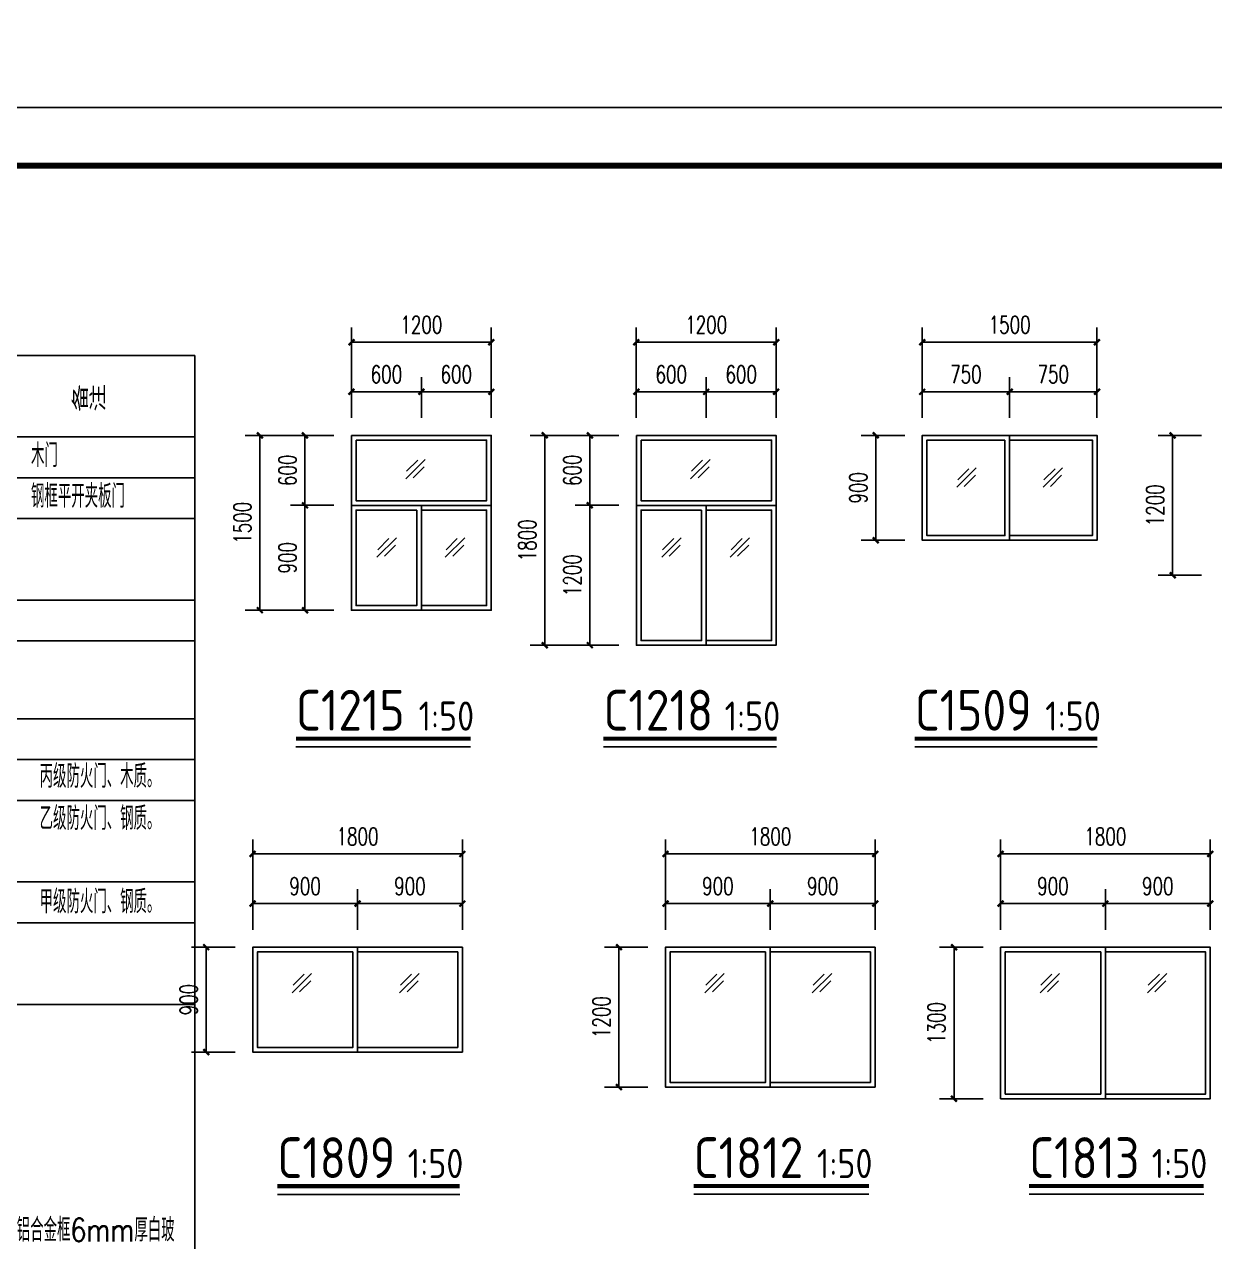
# Model space of a CAD drawing. Extents: x -4747 to 1060961, y -766984 to 396631.
# Drawn here: x 461688 to 471905, y -342545 to -332102 of the extents above; entities that cross this region are included whole.
import ezdxf

# ---------------------------------------------------------------- set-up
doc = ezdxf.new("R2010")
doc.units = 0
doc.header["$LTSCALE"] = 1000
doc.header["$MEASUREMENT"] = 0
doc.linetypes.add('SOLID', pattern=[0])
doc.layers.get('0').update_dxf_attribs({"linetype": 'CONTINUOUS'})
doc.layers.get('DEFPOINTS').update_dxf_attribs({"linetype": 'CONTINUOUS'})
for name, color, linetype in [('COLUMN', 9, 'CONTINUOUS'), ('DIM_SYMB', 3, 'CONTINUOUS'), ('F', 251, 'CONTINUOUS'), ('PUB_DIM', 3, 'CONTINUOUS'), ('PUB_TAB', 7, 'CONTINUOUS'), ('PUB_TEXT', 7, 'CONTINUOUS'), ('PUB_TITLE', 4, 'CONTINUOUS'), ('窗户', 140, 'CONTINUOUS')]:
    doc.layers.add(name, color=color, linetype=linetype)
doc.styles.add('DIM_FONT', font='SIMPLEX', dxfattribs={"width": 0.7, "bigfont": 'GBCBIG'})
doc.styles.add('HD', font='TXT.shx', dxfattribs={"width": 0.8, "bigfont": '@@hztxt.shx'})
doc.styles.add('HZTXT', font='txt.shx', dxfattribs={"bigfont": 'gbcbig.shx'})
doc.styles.get("Standard").update_dxf_attribs({"font": 'gbenor.shx', "bigfont": 'gbcbig.shx'})
doc.dimstyles.new('DIMN50', dxfattribs={"dimscale": 0.5, "dimtxt": 300, "dimasz": 100, "dimexe": 250, "dimexo": 300, "dimgap": 150, "dimtad": 1, "dimdec": 0, "dimzin": 0, "dimtxsty": 'DIM_FONT', "dimblk": 'ARCHTICK', "dimcen": 0.09, "dimclrt": 7, "dimazin": 3, "dimtfac": 1, "dimtdec": 0, "dimtix": 1, "dimtmove": 0, "dimatfit": 3, "dimtolj": 1, "dimtzin": 0})

# ---------------------------------------------------------------- blocks, each defined once
blk = doc.blocks.new('_ARCHTICK')
at = {"color": 0, "linetype": 'BYBLOCK', "const_width": 0.4}
blk.add_lwpolyline([(-0.5, -0.5), (0.5, 0.5)], dxfattribs=at)
blk = doc.blocks.new('*D245')
at = {"layer": 'DEFPOINTS', "color": 0}
for p in [(469668, -340019), (470067, -340019), (470067, -341319)]:
    blk.add_point(p, dxfattribs=at)
at = {"layer": 'PUB_DIM', "color": 0}
for p, q in [((469917, -340019), (469543, -340019)), ((469668, -341319), (469668, -340019)), ((469917, -341319), (469543, -341319))]:
    blk.add_line(p, q, dxfattribs=at)
at = {"layer": 'PUB_DIM', "color": 0, "xscale": 50, "yscale": 50, "zscale": 50}
for p, rotation in [((469668, -340019), 90), ((469668, -341319), 270)]:
    blk.add_blockref('_ARCHTICK', p, dxfattribs=dict(at, rotation=rotation))
at = {"layer": 'PUB_DIM', "color": 7, "insert": (469518, -340669), "char_height": 150, "attachment_point": 5, "rotation": 90, "style": 'DIM_FONT'}
blk.add_mtext('\\A1;1300', dxfattribs=at)
blk = doc.blocks.new('*D246')
at = {"layer": 'DEFPOINTS', "color": 0}
for p in [(471867, -339219), (470067, -340019), (471867, -340019)]:
    blk.add_point(p, dxfattribs=at)
at = {"layer": 'PUB_DIM', "color": 0}
for p, q in [((470067, -339869), (470067, -339094)), ((471867, -339869), (471867, -339094)), ((470067, -339219), (471867, -339219))]:
    blk.add_line(p, q, dxfattribs=at)
at = {"layer": 'PUB_DIM', "color": 0, "xscale": 50, "yscale": 50, "zscale": 50, "rotation": 180}
blk.add_blockref('_ARCHTICK', (470067, -339219), dxfattribs=at)
at = {"layer": 'PUB_DIM', "color": 0, "xscale": 50, "yscale": 50, "zscale": 50}
blk.add_blockref('_ARCHTICK', (471867, -339219), dxfattribs=at)
at = {"layer": 'PUB_DIM', "color": 7, "insert": (470967, -339069), "char_height": 150, "attachment_point": 5, "style": 'DIM_FONT'}
blk.add_mtext('\\A1;1800', dxfattribs=at)
blk = doc.blocks.new('*D247')
at = {"layer": 'DEFPOINTS', "color": 0}
for p in [(470967, -339645), (470067, -340019), (470967, -340019)]:
    blk.add_point(p, dxfattribs=at)
at = {"layer": 'PUB_DIM', "color": 0}
for p, q in [((470067, -339869), (470067, -339520)), ((470967, -339869), (470967, -339520)), ((470067, -339645), (470967, -339645))]:
    blk.add_line(p, q, dxfattribs=at)
at = {"layer": 'PUB_DIM', "color": 0, "xscale": 50, "yscale": 50, "zscale": 50, "rotation": 180}
blk.add_blockref('_ARCHTICK', (470067, -339645), dxfattribs=at)
at = {"layer": 'PUB_DIM', "color": 0, "xscale": 50, "yscale": 50, "zscale": 50}
blk.add_blockref('_ARCHTICK', (470967, -339645), dxfattribs=at)
at = {"layer": 'PUB_DIM', "color": 7, "insert": (470517, -339495), "char_height": 150, "attachment_point": 5, "style": 'DIM_FONT'}
blk.add_mtext('\\A1;900', dxfattribs=at)
blk = doc.blocks.new('*D248')
at = {"layer": 'DEFPOINTS', "color": 0}
for p in [(471867, -339645), (470967, -340019), (471867, -340019)]:
    blk.add_point(p, dxfattribs=at)
at = {"layer": 'PUB_DIM', "color": 0}
for p, q in [((470967, -339869), (470967, -339520)), ((471867, -339869), (471867, -339520)), ((470967, -339645), (471867, -339645))]:
    blk.add_line(p, q, dxfattribs=at)
at = {"layer": 'PUB_DIM', "color": 0, "xscale": 50, "yscale": 50, "zscale": 50, "rotation": 180}
blk.add_blockref('_ARCHTICK', (470967, -339645), dxfattribs=at)
at = {"layer": 'PUB_DIM', "color": 0, "xscale": 50, "yscale": 50, "zscale": 50}
blk.add_blockref('_ARCHTICK', (471867, -339645), dxfattribs=at)
at = {"layer": 'PUB_DIM', "color": 7, "insert": (471417, -339495), "char_height": 150, "attachment_point": 5, "style": 'DIM_FONT'}
blk.add_mtext('\\A1;900', dxfattribs=at)
blk = doc.blocks.new('*D255')
at = {"layer": 'DEFPOINTS', "color": 0}
for p in [(466792, -340019), (467191, -340019), (467191, -341219)]:
    blk.add_point(p, dxfattribs=at)
at = {"layer": 'PUB_DIM', "color": 0}
for p, q in [((467041, -340019), (466667, -340019)), ((466792, -341219), (466792, -340019)), ((467041, -341219), (466667, -341219))]:
    blk.add_line(p, q, dxfattribs=at)
at = {"layer": 'PUB_DIM', "color": 0, "xscale": 50, "yscale": 50, "zscale": 50}
for p, rotation in [((466792, -340019), 90), ((466792, -341219), 270)]:
    blk.add_blockref('_ARCHTICK', p, dxfattribs=dict(at, rotation=rotation))
at = {"layer": 'PUB_DIM', "color": 7, "insert": (466642, -340619), "char_height": 150, "attachment_point": 5, "rotation": 90, "style": 'DIM_FONT'}
blk.add_mtext('\\A1;1200', dxfattribs=at)
blk = doc.blocks.new('*D256')
at = {"layer": 'DEFPOINTS', "color": 0}
for p in [(468991, -339219), (467191, -340019), (468991, -340019)]:
    blk.add_point(p, dxfattribs=at)
at = {"layer": 'PUB_DIM', "color": 0}
for p, q in [((467191, -339869), (467191, -339094)), ((468991, -339869), (468991, -339094)), ((467191, -339219), (468991, -339219))]:
    blk.add_line(p, q, dxfattribs=at)
at = {"layer": 'PUB_DIM', "color": 0, "xscale": 50, "yscale": 50, "zscale": 50, "rotation": 180}
blk.add_blockref('_ARCHTICK', (467191, -339219), dxfattribs=at)
at = {"layer": 'PUB_DIM', "color": 0, "xscale": 50, "yscale": 50, "zscale": 50}
blk.add_blockref('_ARCHTICK', (468991, -339219), dxfattribs=at)
at = {"layer": 'PUB_DIM', "color": 7, "insert": (468091, -339069), "char_height": 150, "attachment_point": 5, "style": 'DIM_FONT'}
blk.add_mtext('\\A1;1800', dxfattribs=at)
blk = doc.blocks.new('*D257')
at = {"layer": 'DEFPOINTS', "color": 0}
for p in [(468091, -339645), (467191, -340019), (468091, -340019)]:
    blk.add_point(p, dxfattribs=at)
at = {"layer": 'PUB_DIM', "color": 0}
for p, q in [((467191, -339869), (467191, -339520)), ((468091, -339869), (468091, -339520)), ((467191, -339645), (468091, -339645))]:
    blk.add_line(p, q, dxfattribs=at)
at = {"layer": 'PUB_DIM', "color": 0, "xscale": 50, "yscale": 50, "zscale": 50, "rotation": 180}
blk.add_blockref('_ARCHTICK', (467191, -339645), dxfattribs=at)
at = {"layer": 'PUB_DIM', "color": 0, "xscale": 50, "yscale": 50, "zscale": 50}
blk.add_blockref('_ARCHTICK', (468091, -339645), dxfattribs=at)
at = {"layer": 'PUB_DIM', "color": 7, "insert": (467641, -339495), "char_height": 150, "attachment_point": 5, "style": 'DIM_FONT'}
blk.add_mtext('\\A1;900', dxfattribs=at)
blk = doc.blocks.new('*D258')
at = {"layer": 'DEFPOINTS', "color": 0}
for p in [(468991, -339645), (468091, -340019), (468991, -340019)]:
    blk.add_point(p, dxfattribs=at)
at = {"layer": 'PUB_DIM', "color": 0}
for p, q in [((468091, -339869), (468091, -339520)), ((468991, -339869), (468991, -339520)), ((468091, -339645), (468991, -339645))]:
    blk.add_line(p, q, dxfattribs=at)
at = {"layer": 'PUB_DIM', "color": 0, "xscale": 50, "yscale": 50, "zscale": 50, "rotation": 180}
blk.add_blockref('_ARCHTICK', (468091, -339645), dxfattribs=at)
at = {"layer": 'PUB_DIM', "color": 0, "xscale": 50, "yscale": 50, "zscale": 50}
blk.add_blockref('_ARCHTICK', (468991, -339645), dxfattribs=at)
at = {"layer": 'PUB_DIM', "color": 7, "insert": (468541, -339495), "char_height": 150, "attachment_point": 5, "style": 'DIM_FONT'}
blk.add_mtext('\\A1;900', dxfattribs=at)
blk = doc.blocks.new('*D259')
at = {"layer": 'DEFPOINTS', "color": 0}
for p in [(463249, -340019), (463648, -340019), (463648, -340919)]:
    blk.add_point(p, dxfattribs=at)
at = {"layer": 'PUB_DIM', "color": 0}
for p, q in [((463498, -340019), (463124, -340019)), ((463249, -340919), (463249, -340019)), ((463498, -340919), (463124, -340919))]:
    blk.add_line(p, q, dxfattribs=at)
at = {"layer": 'PUB_DIM', "color": 0, "xscale": 50, "yscale": 50, "zscale": 50}
for p, rotation in [((463249, -340019), 90), ((463249, -340919), 270)]:
    blk.add_blockref('_ARCHTICK', p, dxfattribs=dict(at, rotation=rotation))
at = {"layer": 'PUB_DIM', "color": 7, "insert": (463099, -340469), "char_height": 150, "attachment_point": 5, "rotation": 90, "style": 'DIM_FONT'}
blk.add_mtext('\\A1;900', dxfattribs=at)
blk = doc.blocks.new('*D260')
at = {"layer": 'DEFPOINTS', "color": 0}
for p in [(465448, -339219), (463648, -340019), (465448, -340019)]:
    blk.add_point(p, dxfattribs=at)
at = {"layer": 'PUB_DIM', "color": 0}
for p, q in [((463648, -339869), (463648, -339094)), ((465448, -339869), (465448, -339094)), ((463648, -339219), (465448, -339219))]:
    blk.add_line(p, q, dxfattribs=at)
at = {"layer": 'PUB_DIM', "color": 0, "xscale": 50, "yscale": 50, "zscale": 50, "rotation": 180}
blk.add_blockref('_ARCHTICK', (463648, -339219), dxfattribs=at)
at = {"layer": 'PUB_DIM', "color": 0, "xscale": 50, "yscale": 50, "zscale": 50}
blk.add_blockref('_ARCHTICK', (465448, -339219), dxfattribs=at)
at = {"layer": 'PUB_DIM', "color": 7, "insert": (464548, -339069), "char_height": 150, "attachment_point": 5, "style": 'DIM_FONT'}
blk.add_mtext('\\A1;1800', dxfattribs=at)
blk = doc.blocks.new('*D261')
at = {"layer": 'DEFPOINTS', "color": 0}
for p in [(464548, -339645), (463648, -340019), (464548, -340019)]:
    blk.add_point(p, dxfattribs=at)
at = {"layer": 'PUB_DIM', "color": 0}
for p, q in [((463648, -339869), (463648, -339520)), ((464548, -339869), (464548, -339520)), ((463648, -339645), (464548, -339645))]:
    blk.add_line(p, q, dxfattribs=at)
at = {"layer": 'PUB_DIM', "color": 0, "xscale": 50, "yscale": 50, "zscale": 50, "rotation": 180}
blk.add_blockref('_ARCHTICK', (463648, -339645), dxfattribs=at)
at = {"layer": 'PUB_DIM', "color": 0, "xscale": 50, "yscale": 50, "zscale": 50}
blk.add_blockref('_ARCHTICK', (464548, -339645), dxfattribs=at)
at = {"layer": 'PUB_DIM', "color": 7, "insert": (464098, -339495), "char_height": 150, "attachment_point": 5, "style": 'DIM_FONT'}
blk.add_mtext('\\A1;900', dxfattribs=at)
blk = doc.blocks.new('*D262')
at = {"layer": 'DEFPOINTS', "color": 0}
for p in [(465448, -339645), (464548, -340019), (465448, -340019)]:
    blk.add_point(p, dxfattribs=at)
at = {"layer": 'PUB_DIM', "color": 0}
for p, q in [((464548, -339869), (464548, -339520)), ((465448, -339869), (465448, -339520)), ((464548, -339645), (465448, -339645))]:
    blk.add_line(p, q, dxfattribs=at)
at = {"layer": 'PUB_DIM', "color": 0, "xscale": 50, "yscale": 50, "zscale": 50, "rotation": 180}
blk.add_blockref('_ARCHTICK', (464548, -339645), dxfattribs=at)
at = {"layer": 'PUB_DIM', "color": 0, "xscale": 50, "yscale": 50, "zscale": 50}
blk.add_blockref('_ARCHTICK', (465448, -339645), dxfattribs=at)
at = {"layer": 'PUB_DIM', "color": 7, "insert": (464998, -339495), "char_height": 150, "attachment_point": 5, "style": 'DIM_FONT'}
blk.add_mtext('\\A1;900', dxfattribs=at)
blk = doc.blocks.new('*D276')
at = {"layer": 'DEFPOINTS', "color": 0}
for p in [(471544, -335628), (471943, -335628), (471943, -336828)]:
    blk.add_point(p, dxfattribs=at)
at = {"layer": 'PUB_DIM', "color": 0}
for p, q in [((471793, -335628), (471419, -335628)), ((471544, -336828), (471544, -335628)), ((471793, -336828), (471419, -336828))]:
    blk.add_line(p, q, dxfattribs=at)
at = {"layer": 'PUB_DIM', "color": 0, "xscale": 50, "yscale": 50, "zscale": 50}
for p, rotation in [((471544, -335628), 90), ((471544, -336828), 270)]:
    blk.add_blockref('_ARCHTICK', p, dxfattribs=dict(at, rotation=rotation))
at = {"layer": 'PUB_DIM', "color": 7, "insert": (471394, -336228), "char_height": 150, "attachment_point": 5, "rotation": 90, "style": 'DIM_FONT'}
blk.add_mtext('\\A1;1200', dxfattribs=at)
blk = doc.blocks.new('*D286')
at = {"layer": 'DEFPOINTS', "color": 0}
for p in [(468996, -335628), (469395, -335628), (469395, -336528)]:
    blk.add_point(p, dxfattribs=at)
at = {"layer": 'PUB_DIM', "color": 0}
for p, q in [((469245, -335628), (468871, -335628)), ((468996, -336528), (468996, -335628)), ((469245, -336528), (468871, -336528))]:
    blk.add_line(p, q, dxfattribs=at)
at = {"layer": 'PUB_DIM', "color": 0, "xscale": 50, "yscale": 50, "zscale": 50}
for p, rotation in [((468996, -335628), 90), ((468996, -336528), 270)]:
    blk.add_blockref('_ARCHTICK', p, dxfattribs=dict(at, rotation=rotation))
at = {"layer": 'PUB_DIM', "color": 7, "insert": (468846, -336078), "char_height": 150, "attachment_point": 5, "rotation": 90, "style": 'DIM_FONT'}
blk.add_mtext('\\A1;900', dxfattribs=at)
blk = doc.blocks.new('*D287')
at = {"layer": 'DEFPOINTS', "color": 0}
for p in [(470895, -334829), (469395, -335628), (470895, -335628)]:
    blk.add_point(p, dxfattribs=at)
at = {"layer": 'PUB_DIM', "color": 0}
for p, q in [((469395, -335478), (469395, -334704)), ((470895, -335478), (470895, -334704)), ((469395, -334829), (470895, -334829))]:
    blk.add_line(p, q, dxfattribs=at)
at = {"layer": 'PUB_DIM', "color": 0, "xscale": 50, "yscale": 50, "zscale": 50, "rotation": 180}
blk.add_blockref('_ARCHTICK', (469395, -334829), dxfattribs=at)
at = {"layer": 'PUB_DIM', "color": 0, "xscale": 50, "yscale": 50, "zscale": 50}
blk.add_blockref('_ARCHTICK', (470895, -334829), dxfattribs=at)
at = {"layer": 'PUB_DIM', "color": 7, "insert": (470145, -334679), "char_height": 150, "attachment_point": 5, "style": 'DIM_FONT'}
blk.add_mtext('\\A1;1500', dxfattribs=at)
blk = doc.blocks.new('*D288')
at = {"layer": 'DEFPOINTS', "color": 0}
for p in [(470145, -335254), (469395, -335628), (470145, -335628)]:
    blk.add_point(p, dxfattribs=at)
at = {"layer": 'PUB_DIM', "color": 0}
for p, q in [((469395, -335478), (469395, -335129)), ((470145, -335478), (470145, -335129)), ((469395, -335254), (470145, -335254))]:
    blk.add_line(p, q, dxfattribs=at)
at = {"layer": 'PUB_DIM', "color": 0, "xscale": 50, "yscale": 50, "zscale": 50, "rotation": 180}
blk.add_blockref('_ARCHTICK', (469395, -335254), dxfattribs=at)
at = {"layer": 'PUB_DIM', "color": 0, "xscale": 50, "yscale": 50, "zscale": 50}
blk.add_blockref('_ARCHTICK', (470145, -335254), dxfattribs=at)
at = {"layer": 'PUB_DIM', "color": 7, "insert": (469770, -335104), "char_height": 150, "attachment_point": 5, "style": 'DIM_FONT'}
blk.add_mtext('\\A1;750', dxfattribs=at)
blk = doc.blocks.new('*D289')
at = {"layer": 'DEFPOINTS', "color": 0}
for p in [(470895, -335254), (470145, -335628), (470895, -335628)]:
    blk.add_point(p, dxfattribs=at)
at = {"layer": 'PUB_DIM', "color": 0}
for p, q in [((470145, -335478), (470145, -335129)), ((470895, -335478), (470895, -335129)), ((470145, -335254), (470895, -335254))]:
    blk.add_line(p, q, dxfattribs=at)
at = {"layer": 'PUB_DIM', "color": 0, "xscale": 50, "yscale": 50, "zscale": 50, "rotation": 180}
blk.add_blockref('_ARCHTICK', (470145, -335254), dxfattribs=at)
at = {"layer": 'PUB_DIM', "color": 0, "xscale": 50, "yscale": 50, "zscale": 50}
blk.add_blockref('_ARCHTICK', (470895, -335254), dxfattribs=at)
at = {"layer": 'PUB_DIM', "color": 7, "insert": (470520, -335104), "char_height": 150, "attachment_point": 5, "style": 'DIM_FONT'}
blk.add_mtext('\\A1;750', dxfattribs=at)
blk = doc.blocks.new('*D297')
at = {"layer": 'DEFPOINTS', "color": 0}
for p in [(466155, -335628), (466941, -335628), (466941, -337428)]:
    blk.add_point(p, dxfattribs=at)
at = {"layer": 'PUB_DIM', "color": 0}
for p, q in [((466791, -335628), (466030, -335628)), ((466155, -337428), (466155, -335628)), ((466791, -337428), (466030, -337428))]:
    blk.add_line(p, q, dxfattribs=at)
at = {"layer": 'PUB_DIM', "color": 0, "xscale": 50, "yscale": 50, "zscale": 50}
for p, rotation in [((466155, -335628), 90), ((466155, -337428), 270)]:
    blk.add_blockref('_ARCHTICK', p, dxfattribs=dict(at, rotation=rotation))
at = {"layer": 'PUB_DIM', "color": 7, "insert": (466005, -336528), "char_height": 150, "attachment_point": 5, "rotation": 90, "style": 'DIM_FONT'}
blk.add_mtext('\\A1;1800', dxfattribs=at)
blk = doc.blocks.new('*D298')
at = {"layer": 'DEFPOINTS', "color": 0}
for p in [(466542, -335628), (466941, -335628), (466941, -336228)]:
    blk.add_point(p, dxfattribs=at)
at = {"layer": 'PUB_DIM', "color": 0}
for p, q in [((466791, -335628), (466417, -335628)), ((466542, -336228), (466542, -335628)), ((466791, -336228), (466417, -336228))]:
    blk.add_line(p, q, dxfattribs=at)
at = {"layer": 'PUB_DIM', "color": 0, "xscale": 50, "yscale": 50, "zscale": 50}
for p, rotation in [((466542, -335628), 90), ((466542, -336228), 270)]:
    blk.add_blockref('_ARCHTICK', p, dxfattribs=dict(at, rotation=rotation))
at = {"layer": 'PUB_DIM', "color": 7, "insert": (466392, -335928), "char_height": 150, "attachment_point": 5, "rotation": 90, "style": 'DIM_FONT'}
blk.add_mtext('\\A1;600', dxfattribs=at)
blk = doc.blocks.new('*D299')
at = {"layer": 'DEFPOINTS', "color": 0}
for p in [(466542, -336228), (466941, -336228), (466941, -337428)]:
    blk.add_point(p, dxfattribs=at)
at = {"layer": 'PUB_DIM', "color": 0}
for p, q in [((466791, -336228), (466417, -336228)), ((466542, -337428), (466542, -336228)), ((466791, -337428), (466417, -337428))]:
    blk.add_line(p, q, dxfattribs=at)
at = {"layer": 'PUB_DIM', "color": 0, "xscale": 50, "yscale": 50, "zscale": 50}
for p, rotation in [((466542, -336228), 90), ((466542, -337428), 270)]:
    blk.add_blockref('_ARCHTICK', p, dxfattribs=dict(at, rotation=rotation))
at = {"layer": 'PUB_DIM', "color": 7, "insert": (466392, -336828), "char_height": 150, "attachment_point": 5, "rotation": 90, "style": 'DIM_FONT'}
blk.add_mtext('\\A1;1200', dxfattribs=at)
blk = doc.blocks.new('*D300')
at = {"layer": 'DEFPOINTS', "color": 0}
for p in [(468141, -334829), (466941, -335628), (468141, -335628)]:
    blk.add_point(p, dxfattribs=at)
at = {"layer": 'PUB_DIM', "color": 0}
for p, q in [((466941, -335478), (466941, -334704)), ((468141, -335478), (468141, -334704)), ((466941, -334829), (468141, -334829))]:
    blk.add_line(p, q, dxfattribs=at)
at = {"layer": 'PUB_DIM', "color": 0, "xscale": 50, "yscale": 50, "zscale": 50, "rotation": 180}
blk.add_blockref('_ARCHTICK', (466941, -334829), dxfattribs=at)
at = {"layer": 'PUB_DIM', "color": 0, "xscale": 50, "yscale": 50, "zscale": 50}
blk.add_blockref('_ARCHTICK', (468141, -334829), dxfattribs=at)
at = {"layer": 'PUB_DIM', "color": 7, "insert": (467541, -334679), "char_height": 150, "attachment_point": 5, "style": 'DIM_FONT'}
blk.add_mtext('\\A1;1200', dxfattribs=at)
blk = doc.blocks.new('*D301')
at = {"layer": 'DEFPOINTS', "color": 0}
for p in [(467541, -335254), (466941, -335628), (467541, -335628)]:
    blk.add_point(p, dxfattribs=at)
at = {"layer": 'PUB_DIM', "color": 0}
for p, q in [((466941, -335478), (466941, -335129)), ((467541, -335478), (467541, -335129)), ((466941, -335254), (467541, -335254))]:
    blk.add_line(p, q, dxfattribs=at)
at = {"layer": 'PUB_DIM', "color": 0, "xscale": 50, "yscale": 50, "zscale": 50, "rotation": 180}
blk.add_blockref('_ARCHTICK', (466941, -335254), dxfattribs=at)
at = {"layer": 'PUB_DIM', "color": 0, "xscale": 50, "yscale": 50, "zscale": 50}
blk.add_blockref('_ARCHTICK', (467541, -335254), dxfattribs=at)
at = {"layer": 'PUB_DIM', "color": 7, "insert": (467241, -335104), "char_height": 150, "attachment_point": 5, "style": 'DIM_FONT'}
blk.add_mtext('\\A1;600', dxfattribs=at)
blk = doc.blocks.new('*D302')
at = {"layer": 'DEFPOINTS', "color": 0}
for p in [(468141, -335254), (467541, -335628), (468141, -335628)]:
    blk.add_point(p, dxfattribs=at)
at = {"layer": 'PUB_DIM', "color": 0}
for p, q in [((467541, -335478), (467541, -335129)), ((468141, -335478), (468141, -335129)), ((467541, -335254), (468141, -335254))]:
    blk.add_line(p, q, dxfattribs=at)
at = {"layer": 'PUB_DIM', "color": 0, "xscale": 50, "yscale": 50, "zscale": 50, "rotation": 180}
blk.add_blockref('_ARCHTICK', (467541, -335254), dxfattribs=at)
at = {"layer": 'PUB_DIM', "color": 0, "xscale": 50, "yscale": 50, "zscale": 50}
blk.add_blockref('_ARCHTICK', (468141, -335254), dxfattribs=at)
at = {"layer": 'PUB_DIM', "color": 7, "insert": (467841, -335104), "char_height": 150, "attachment_point": 5, "style": 'DIM_FONT'}
blk.add_mtext('\\A1;600', dxfattribs=at)
blk = doc.blocks.new('*D303')
at = {"layer": 'DEFPOINTS', "color": 0}
for p in [(463710, -335628), (464496, -335628), (464496, -337128)]:
    blk.add_point(p, dxfattribs=at)
at = {"layer": 'PUB_DIM', "color": 0}
for p, q in [((464346, -335628), (463585, -335628)), ((463710, -337128), (463710, -335628)), ((464346, -337128), (463585, -337128))]:
    blk.add_line(p, q, dxfattribs=at)
at = {"layer": 'PUB_DIM', "color": 0, "xscale": 50, "yscale": 50, "zscale": 50}
for p, rotation in [((463710, -335628), 90), ((463710, -337128), 270)]:
    blk.add_blockref('_ARCHTICK', p, dxfattribs=dict(at, rotation=rotation))
at = {"layer": 'PUB_DIM', "color": 7, "insert": (463560, -336378), "char_height": 150, "attachment_point": 5, "rotation": 90, "style": 'DIM_FONT'}
blk.add_mtext('\\A1;1500', dxfattribs=at)
blk = doc.blocks.new('*D304')
at = {"layer": 'DEFPOINTS', "color": 0}
for p in [(464097, -335628), (464496, -335628), (464496, -336228)]:
    blk.add_point(p, dxfattribs=at)
at = {"layer": 'PUB_DIM', "color": 0}
for p, q in [((464346, -335628), (463972, -335628)), ((464097, -336228), (464097, -335628)), ((464346, -336228), (463972, -336228))]:
    blk.add_line(p, q, dxfattribs=at)
at = {"layer": 'PUB_DIM', "color": 0, "xscale": 50, "yscale": 50, "zscale": 50}
for p, rotation in [((464097, -335628), 90), ((464097, -336228), 270)]:
    blk.add_blockref('_ARCHTICK', p, dxfattribs=dict(at, rotation=rotation))
at = {"layer": 'PUB_DIM', "color": 7, "insert": (463947, -335928), "char_height": 150, "attachment_point": 5, "rotation": 90, "style": 'DIM_FONT'}
blk.add_mtext('\\A1;600', dxfattribs=at)
blk = doc.blocks.new('*D305')
at = {"layer": 'DEFPOINTS', "color": 0}
for p in [(464097, -336228), (464496, -336228), (464496, -337128)]:
    blk.add_point(p, dxfattribs=at)
at = {"layer": 'PUB_DIM', "color": 0}
for p, q in [((464346, -336228), (463972, -336228)), ((464097, -337128), (464097, -336228)), ((464346, -337128), (463972, -337128))]:
    blk.add_line(p, q, dxfattribs=at)
at = {"layer": 'PUB_DIM', "color": 0, "xscale": 50, "yscale": 50, "zscale": 50}
for p, rotation in [((464097, -336228), 90), ((464097, -337128), 270)]:
    blk.add_blockref('_ARCHTICK', p, dxfattribs=dict(at, rotation=rotation))
at = {"layer": 'PUB_DIM', "color": 7, "insert": (463947, -336678), "char_height": 150, "attachment_point": 5, "rotation": 90, "style": 'DIM_FONT'}
blk.add_mtext('\\A1;900', dxfattribs=at)
blk = doc.blocks.new('*D306')
at = {"layer": 'DEFPOINTS', "color": 0}
for p in [(465696, -334829), (464496, -335628), (465696, -335628)]:
    blk.add_point(p, dxfattribs=at)
at = {"layer": 'PUB_DIM', "color": 0}
for p, q in [((464496, -335478), (464496, -334704)), ((465696, -335478), (465696, -334704)), ((464496, -334829), (465696, -334829))]:
    blk.add_line(p, q, dxfattribs=at)
at = {"layer": 'PUB_DIM', "color": 0, "xscale": 50, "yscale": 50, "zscale": 50, "rotation": 180}
blk.add_blockref('_ARCHTICK', (464496, -334829), dxfattribs=at)
at = {"layer": 'PUB_DIM', "color": 0, "xscale": 50, "yscale": 50, "zscale": 50}
blk.add_blockref('_ARCHTICK', (465696, -334829), dxfattribs=at)
at = {"layer": 'PUB_DIM', "color": 7, "insert": (465096, -334679), "char_height": 150, "attachment_point": 5, "style": 'DIM_FONT'}
blk.add_mtext('\\A1;1200', dxfattribs=at)
blk = doc.blocks.new('*D307')
at = {"layer": 'DEFPOINTS', "color": 0}
for p in [(465096, -335254), (464496, -335628), (465096, -335628)]:
    blk.add_point(p, dxfattribs=at)
at = {"layer": 'PUB_DIM', "color": 0}
for p, q in [((464496, -335478), (464496, -335129)), ((465096, -335478), (465096, -335129)), ((464496, -335254), (465096, -335254))]:
    blk.add_line(p, q, dxfattribs=at)
at = {"layer": 'PUB_DIM', "color": 0, "xscale": 50, "yscale": 50, "zscale": 50, "rotation": 180}
blk.add_blockref('_ARCHTICK', (464496, -335254), dxfattribs=at)
at = {"layer": 'PUB_DIM', "color": 0, "xscale": 50, "yscale": 50, "zscale": 50}
blk.add_blockref('_ARCHTICK', (465096, -335254), dxfattribs=at)
at = {"layer": 'PUB_DIM', "color": 7, "insert": (464796, -335104), "char_height": 150, "attachment_point": 5, "style": 'DIM_FONT'}
blk.add_mtext('\\A1;600', dxfattribs=at)
blk = doc.blocks.new('*D308')
at = {"layer": 'DEFPOINTS', "color": 0}
for p in [(465696, -335254), (465096, -335628), (465696, -335628)]:
    blk.add_point(p, dxfattribs=at)
at = {"layer": 'PUB_DIM', "color": 0}
for p, q in [((465096, -335478), (465096, -335129)), ((465696, -335478), (465696, -335129)), ((465096, -335254), (465696, -335254))]:
    blk.add_line(p, q, dxfattribs=at)
at = {"layer": 'PUB_DIM', "color": 0, "xscale": 50, "yscale": 50, "zscale": 50, "rotation": 180}
blk.add_blockref('_ARCHTICK', (465096, -335254), dxfattribs=at)
at = {"layer": 'PUB_DIM', "color": 0, "xscale": 50, "yscale": 50, "zscale": 50}
blk.add_blockref('_ARCHTICK', (465696, -335254), dxfattribs=at)
at = {"layer": 'PUB_DIM', "color": 7, "insert": (465396, -335104), "char_height": 150, "attachment_point": 5, "style": 'DIM_FONT'}
blk.add_mtext('\\A1;600', dxfattribs=at)

msp = doc.modelspace()

# ---------------------------------------------------------------- linework, layer by layer
at = {"layer": 'DIM_SYMB'}
for points in [[(469619.4, -336144.9, 0, 0, 0), (469806.4, -336144.9, 40, 0, 0), (469956.4, -336144.9, 0, 0, 0)], [(470685.5, -336144.9, 0, 0, 0), (470498.5, -336144.9, 40, 0, 0), (470348.5, -336144.9, 0, 0, 0)], [(464641.9, -336744.9, 0, 0, 0), (464828.9, -336744.9, 40, 0, 0), (464978.9, -336744.9, 0, 0, 0)], [(465554.5, -336744.9, 0, 0, 0), (465367.5, -336744.9, 40, 0, 0), (465217.5, -336744.9, 0, 0, 0)], [(467086.9, -336744.9, 0, 0, 0), (467273.9, -336744.9, 40, 0, 0), (467423.9, -336744.9, 0, 0, 0)], [(467999.5, -336744.9, 0, 0, 0), (467812.5, -336744.9, 40, 0, 0), (467662.5, -336744.9, 0, 0, 0)], [(463922.6, -340553.4, 0, 0, 0), (464109.6, -340553.4, 40, 0, 0), (464259.6, -340553.4, 0, 0, 0)], [(465162.2, -340553.4, 0, 0, 0), (464975.2, -340553.4, 40, 0, 0), (464825.2, -340553.4, 0, 0, 0)], [(467465.1, -340553.4, 0, 0, 0), (467652.1, -340553.4, 40, 0, 0), (467802.1, -340553.4, 0, 0, 0)], [(468704.7, -340553.4, 0, 0, 0), (468517.7, -340553.4, 40, 0, 0), (468367.7, -340553.4, 0, 0, 0)], [(470341.6, -340553.4, 0, 0, 0), (470528.6, -340553.4, 40, 0, 0), (470678.6, -340553.4, 0, 0, 0)], [(471581.2, -340553.4, 0, 0, 0), (471394.2, -340553.4, 40, 0, 0), (471244.2, -340553.4, 0, 0, 0)]]:
    msp.add_lwpolyline(points, format="xyseb", dxfattribs=at)
at = {"layer": 'DIM_SYMB', "const_width": 35}
for points in [[(464019.6, -338230.1), (465518, -338230.1)], [(466658.7, -338230.1), (468144.9, -338230.1)], [(469331.1, -338230.7), (470896.5, -338230.7)], [(463859.9, -342069.3), (465425.4, -342069.3)], [(467433.3, -342068.7), (468937, -342068.7)], [(470312.5, -342068.7), (471810.8, -342068.7)]]:
    msp.add_lwpolyline(points, dxfattribs=at)
at = {"layer": 'DIM_SYMB'}
for points in [[(464019.6, -338300.1), (465518, -338300.1)], [(466658.7, -338300.1), (468144.9, -338300.1)], [(469331.1, -338300.7), (470896.5, -338300.7)], [(463859.9, -342139.3), (465425.4, -342139.3)], [(467433.3, -342138.7), (468937, -342138.7)], [(470312.5, -342138.7), (471810.8, -342138.7)]]:
    msp.add_lwpolyline(points, dxfattribs=at)
at = {"layer": 'F'}
for p, q in [((459806, -338759.6), (463152.8, -338759.6)), ((459806, -339459.6), (463152.8, -339459.6)), ((459806, -339459.6), (463152.8, -339459.6)), ((459806, -339459.6), (463152.8, -339459.6)), ((458489.7, -339809.5), (463152.8, -339809.5)), ((459806, -339809.5), (463152.8, -339809.5))]:
    msp.add_line(p, q, dxfattribs=at)
for points in [[(452118.6, -335991.3), (463152.8, -335991.3)], [(458489.7, -336341.2), (463152.8, -336341.2)], [(458489.7, -336341.2), (463152.8, -336341.2)], [(452118.6, -337041.2), (463152.8, -337041.2)], [(452118.6, -337391.1), (463152.8, -337391.1)], [(458489.7, -337391.1), (463152.8, -337391.1)], [(452118.6, -338059.7), (463152.8, -338059.7)], [(458489.7, -338409.7), (463152.8, -338409.7)], [(451418.6, -340509.4), (463152.8, -340509.4)]]:
    msp.add_lwpolyline(points, dxfattribs=at)
at = {"layer": 'PUB_TAB'}
msp.add_line((463152.8, -348394.1), (463152.8, -334941.4), dxfattribs=at)
for points in [[(450718.7, -334941.4), (463152.8, -334941.4)], [(450718.7, -335641.3), (463152.8, -335641.3)], [(450718.7, -340509.4), (463152.8, -340509.4)], [(450718.7, -340509.4), (463152.8, -340509.4)], [(450718.7, -340509.4), (463152.8, -340509.4)]]:
    msp.add_lwpolyline(points, dxfattribs=at)
at = {"layer": 'PUB_TITLE'}
for points in [[(421920.8, -332814.3), (600270.8, -332814.3), (600270.8, -206664.3), (421920.8, -206664.3)], [(421920.8, -374864.3), (481370.8, -374864.3), (481370.8, -332814.3), (421920.8, -332814.3)]]:
    msp.add_lwpolyline(points, close=True, dxfattribs=at)
at = {"layer": 'PUB_TITLE', "const_width": 50}
msp.add_lwpolyline([(423170.8, -374364.3), (480870.8, -374364.3), (480870.8, -333314.3), (423170.8, -333314.3)], close=True, dxfattribs=at)
at = {"layer": '窗户'}
for points in [[(464496.2, -335628.4), (465696.2, -335628.4), (465696.2, -337128.4), (464496.2, -337128.4), (464496.2, -335628.4)], [(466941.2, -335628.4), (468141.2, -335628.4), (468141.2, -337428.4), (466941.2, -337428.4), (466941.2, -335628.4)], [(470145.2, -335628.4), (470145.2, -336528.4)], [(470145.2, -335668.4), (470855.2, -335668.4), (470855.2, -336488.4), (470145.2, -336488.4)], [(465128.8, -335833.9), (464962.1, -336000.6)], [(465064.7, -335841.4), (464969.6, -335936.5)], [(467573.8, -335833.9), (467407.1, -336000.6)], [(467509.7, -335841.4), (467414.6, -335936.5)], [(465121.2, -335898), (465026.2, -335993)], [(467566.2, -335898), (467471.2, -335993)], [(469858.6, -335906.2), (469691.9, -336072.9)], [(469794.5, -335913.7), (469699.5, -336008.8)], [(470599.1, -335906.2), (470432.3, -336072.9)], [(470535, -335913.7), (470439.9, -336008.8)], [(469851.1, -335970.3), (469756, -336065.3)], [(470591.5, -335970.3), (470496.5, -336065.3)], [(464496.2, -336228.4), (465696.2, -336228.4)], [(465096.2, -336228.4), (465096.2, -337128.4)], [(465096.2, -336268.4), (465656.2, -336268.4), (465656.2, -337088.4), (465096.2, -337088.4)], [(466941.2, -336228.4), (468141.2, -336228.4)], [(467541.2, -336228.4), (467541.2, -337428.4)], [(467541.2, -336268.4), (468101.2, -336268.4), (468101.2, -337388.4), (467541.2, -337388.4)], [(464881.1, -336506.2), (464714.4, -336672.9)], [(464817, -336513.7), (464722, -336608.8)], [(464873.6, -336570.3), (464778.5, -336665.3)], [(465468.1, -336506.2), (465301.3, -336672.9)], [(465404, -336513.7), (465308.9, -336608.8)], [(465460.5, -336570.3), (465365.5, -336665.3)], [(467326.1, -336506.2), (467159.4, -336672.9)], [(467262, -336513.7), (467167, -336608.8)], [(467318.6, -336570.3), (467223.5, -336665.3)], [(467913.1, -336506.2), (467746.3, -336672.9)], [(467849, -336513.7), (467753.9, -336608.8)], [(467905.5, -336570.3), (467810.5, -336665.3)], [(463648.2, -340018.9), (465448.2, -340018.9), (465448.2, -340918.9), (463648.2, -340918.9), (463648.2, -340018.9)], [(464548.2, -340018.9), (464548.2, -340918.9)], [(467190.7, -340018.9), (468990.7, -340018.9), (468990.7, -341218.9), (467190.7, -341218.9), (467190.7, -340018.9)], [(468090.7, -340018.9), (468090.7, -341218.9)], [(470067.2, -340018.9), (471867.2, -340018.9), (471867.2, -341318.9), (470067.2, -341318.9), (470067.2, -340018.9)], [(470967.2, -340018.9), (470967.2, -341318.9)], [(464548.2, -340058.9), (465408.2, -340058.9), (465408.2, -340878.9), (464548.2, -340878.9)], [(468090.7, -340058.9), (468950.7, -340058.9), (468950.7, -341178.9), (468090.7, -341178.9)], [(470967.2, -340058.9), (471827.2, -340058.9), (471827.2, -341278.9), (470967.2, -341278.9)], [(464153.5, -340243.3), (463986.8, -340410)], [(464089.4, -340250.8), (463994.3, -340345.9)], [(464145.9, -340307.4), (464050.9, -340402.4)], [(465075.8, -340243.3), (464909.1, -340410)], [(465011.7, -340250.8), (464916.6, -340345.9)], [(465068.2, -340307.4), (464973.2, -340402.4)], [(467696, -340243.3), (467529.3, -340410)], [(467631.9, -340250.8), (467536.8, -340345.9)], [(467688.4, -340307.4), (467593.4, -340402.4)], [(468618.3, -340243.3), (468451.6, -340410)], [(468554.2, -340250.8), (468459.1, -340345.9)], [(468610.7, -340307.4), (468515.7, -340402.4)], [(470572.5, -340243.3), (470405.8, -340410)], [(470508.4, -340250.8), (470413.3, -340345.9)], [(470564.9, -340307.4), (470469.9, -340402.4)], [(471494.8, -340243.3), (471328.1, -340410)], [(471430.7, -340250.8), (471335.6, -340345.9)], [(471487.2, -340307.4), (471392.2, -340402.4)]]:
    msp.add_lwpolyline(points, dxfattribs=at)
for points in [[(464496.2, -335628.4), (465696.2, -335628.4), (465696.2, -336228.4), (464496.2, -336228.4)], [(466941.2, -335628.4), (468141.2, -335628.4), (468141.2, -336228.4), (466941.2, -336228.4)], [(470145.2, -335628.4), (469395.2, -335628.4), (469395.2, -336528.4), (470145.2, -336528.4)], [(470145.2, -335628.4), (470895.2, -335628.4), (470895.2, -336528.4), (470145.2, -336528.4)], [(464536.2, -335668.4), (465656.2, -335668.4), (465656.2, -336188.4), (464536.2, -336188.4)], [(466981.2, -335668.4), (468101.2, -335668.4), (468101.2, -336188.4), (466981.2, -336188.4)], [(470105.2, -335668.4), (469435.2, -335668.4), (469435.2, -336488.4), (470105.2, -336488.4)], [(465096.2, -336228.4), (464496.2, -336228.4), (464496.2, -337128.4), (465096.2, -337128.4)], [(465056.2, -336268.4), (464536.2, -336268.4), (464536.2, -337088.4), (465056.2, -337088.4)], [(465096.2, -336228.4), (465696.2, -336228.4), (465696.2, -337128.4), (465096.2, -337128.4)], [(467541.2, -336228.4), (466941.2, -336228.4), (466941.2, -337428.4), (467541.2, -337428.4)], [(467501.2, -336268.4), (466981.2, -336268.4), (466981.2, -337388.4), (467501.2, -337388.4)], [(467541.2, -336228.4), (468141.2, -336228.4), (468141.2, -337428.4), (467541.2, -337428.4)], [(464548.2, -340018.9), (463648.2, -340018.9), (463648.2, -340918.9), (464548.2, -340918.9)], [(464548.2, -340018.9), (465448.2, -340018.9), (465448.2, -340918.9), (464548.2, -340918.9)], [(468090.7, -340018.9), (467190.7, -340018.9), (467190.7, -341218.9), (468090.7, -341218.9)], [(468090.7, -340018.9), (468990.7, -340018.9), (468990.7, -341218.9), (468090.7, -341218.9)], [(470967.2, -340018.9), (470067.2, -340018.9), (470067.2, -341318.9), (470967.2, -341318.9)], [(470967.2, -340018.9), (471867.2, -340018.9), (471867.2, -341318.9), (470967.2, -341318.9)], [(464508.2, -340058.9), (463688.2, -340058.9), (463688.2, -340878.9), (464508.2, -340878.9)], [(468050.7, -340058.9), (467230.7, -340058.9), (467230.7, -341178.9), (468050.7, -341178.9)], [(470927.2, -340058.9), (470107.2, -340058.9), (470107.2, -341278.9), (470927.2, -341278.9)]]:
    msp.add_lwpolyline(points, close=True, dxfattribs=at)

# ---------------------------------------------------------------- texts
at = {"style": 'HZTXT', "width": 0.8}
for s, p in [('木门', (461745.4, -335899.1)), ('钢框平开夹板门', (461745.4, -336249)), ('丙级防火门、木质。', (461819.3, -338651.9)), ('乙级防火门、钢质。', (461819.3, -339012.7)), ('甲级防火门、钢质。', (461819.3, -339727.7)), ('铝合金框6mm厚白玻', (461623.3, -342544.5))]:
    msp.add_text(s, height=199.98, dxfattribs=at).set_placement(p)
at = {"layer": 'COLUMN', "color": 3, "linetype": 'SOLID', "style": 'HD', "width": 0.8}
msp.add_text('备注', height=199.98, dxfattribs=at).set_placement((462088, -335416.3))
at = {"layer": 'PUB_TEXT'}
for s, height, p in [('C1215', 350, (464019.6, -338161.1, -1435.2)), ('C1218', 350, (466658.7, -338161.1, -1435.2)), ('C1509', 350, (469331.1, -338161.1, -1435.2)), ('1:50', 250, (465072, -338161.1, -1435.2)), ('1:50', 250, (467698.9, -338161.1, -1435.2)), ('1:50', 250, (470450.5, -338161.1, -1435.2)), ('C1809', 350, (463859.9, -341999.7, -1435.2)), ('C1812', 350, (467433.3, -341999.7, -1435.2)), ('C1813', 350, (470312.5, -341999.7, -1435.2)), ('1:50', 250, (464979.4, -341999.7, -1435.2)), ('1:50', 250, (468491, -341999.7, -1435.2)), ('1:50', 250, (471364.8, -341999.7, -1435.2))]:
    msp.add_text(s, height=height, dxfattribs=at).set_placement(p)

# ---------------------------------------------------------------- dimensions: what is measured, and where the dimension line sits
at = {"layer": 'PUB_DIM'}
for p1, p2, distance, picture, middle in [((464496.2, -335628.4), (465696.2, -335628.4), 799.5, '*D306', (465096.2, -334679)), ((466941.2, -335628.4), (468141.2, -335628.4), 799.5, '*D300', (467541.2, -334679)), ((469395.2, -335628.4), (470895.2, -335628.4), 799.5, '*D287', (470145.2, -334679)), ((464496.2, -335628.4), (465096.2, -335628.4), 374.4, '*D307', (464796.2, -335104.1)), ((465096.2, -335628.4), (465696.2, -335628.4), 374.4, '*D308', (465396.2, -335104.1)), ((466941.2, -335628.4), (467541.2, -335628.4), 374.4, '*D301', (467241.2, -335104.1)), ((467541.2, -335628.4), (468141.2, -335628.4), 374.4, '*D302', (467841.2, -335104.1)), ((469395.2, -335628.4), (470145.2, -335628.4), 374.4, '*D288', (469770.2, -335104.1)), ((470145.2, -335628.4), (470895.2, -335628.4), 374.4, '*D289', (470520.2, -335104.1)), ((464496.2, -337128.4), (464496.2, -335628.4), 785.8, '*D303', (463560.4, -336378.4)), ((464496.2, -336228.4), (464496.2, -335628.4), 399.2, '*D304', (463947, -335928.4)), ((466941.2, -337428.4), (466941.2, -335628.4), 785.8, '*D297', (466005.4, -336528.4)), ((466941.2, -336228.4), (466941.2, -335628.4), 399.2, '*D298', (466392, -335928.4)), ((469395.2, -336528.4), (469395.2, -335628.4), 399.2, '*D286', (468846, -336078.4)), ((471942.7, -336828.4), (471942.7, -335628.4), 399.2, '*D276', (471393.5, -336228.4)), ((464496.2, -337128.4), (464496.2, -336228.4), 399.2, '*D305', (463947, -336678.4)), ((466941.2, -337428.4), (466941.2, -336228.4), 399.2, '*D299', (466392, -336828.4)), ((463648.2, -340018.9), (465448.2, -340018.9), 799.5, '*D260', (464548.2, -339069.5)), ((467190.7, -340018.9), (468990.7, -340018.9), 799.5, '*D256', (468090.7, -339069.5)), ((470067.2, -340018.9), (471867.2, -340018.9), 799.5, '*D246', (470967.2, -339069.5)), ((463648.2, -340018.9), (464548.2, -340018.9), 374.4, '*D261', (464098.2, -339494.6)), ((464548.2, -340018.9), (465448.2, -340018.9), 374.4, '*D262', (464998.2, -339494.6)), ((467190.7, -340018.9), (468090.7, -340018.9), 374.4, '*D257', (467640.7, -339494.6)), ((468090.7, -340018.9), (468990.7, -340018.9), 374.4, '*D258', (468540.7, -339494.6)), ((470067.2, -340018.9), (470967.2, -340018.9), 374.4, '*D247', (470517.2, -339494.6)), ((470967.2, -340018.9), (471867.2, -340018.9), 374.4, '*D248', (471417.2, -339494.6)), ((463648.2, -340918.9), (463648.2, -340018.9), 399.2, '*D259', (463099, -340468.9)), ((467190.7, -341218.9), (467190.7, -340018.9), 399.2, '*D255', (466641.5, -340618.9)), ((470067.2, -341318.9), (470067.2, -340018.9), 399.2, '*D245', (469518, -340668.9))]:
    dim = msp.add_aligned_dim(p1=p1, p2=p2, distance=distance, dimstyle='DIMN50', dxfattribs=at)
    dim.commit()
    dim.dimension.update_dxf_attribs({"geometry": picture, "text_midpoint": middle})

doc.saveas('drawing.dxf')
